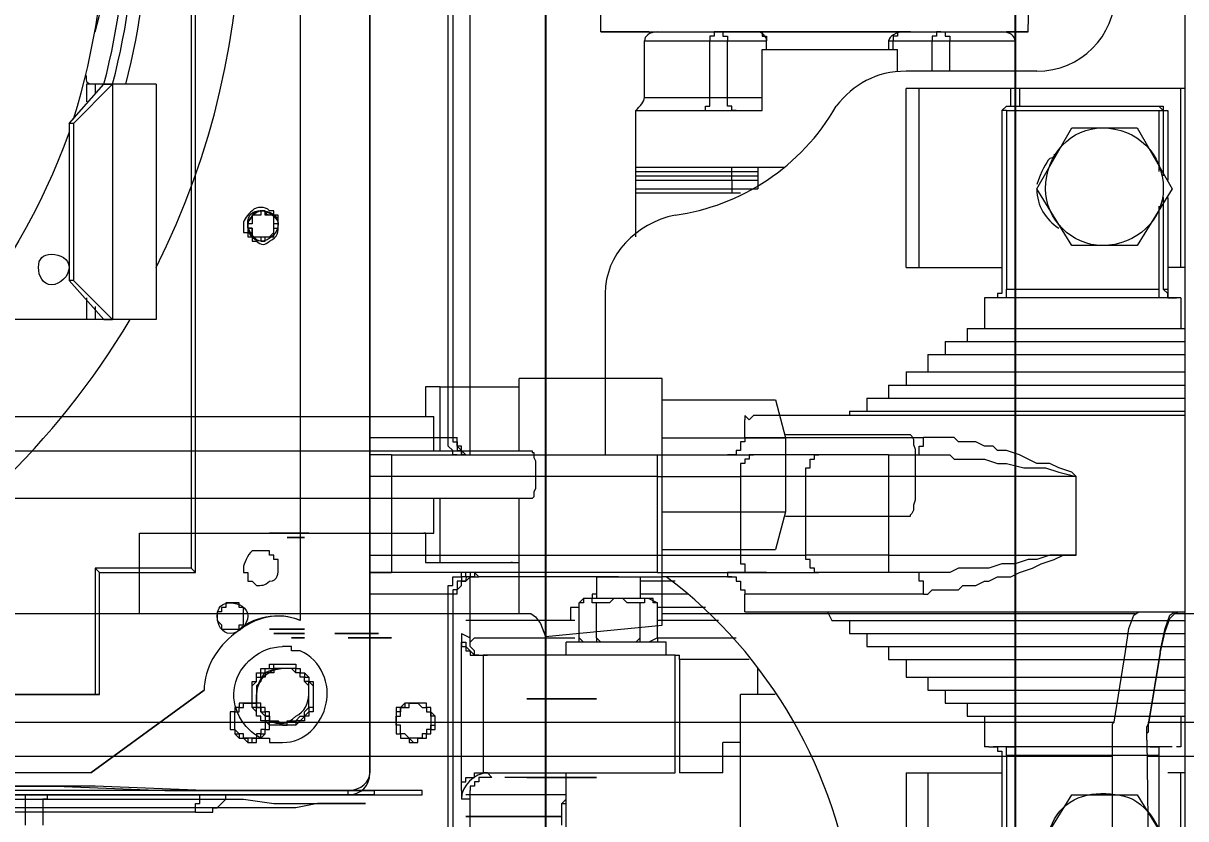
# Model space of a CAD drawing. Header units: millimetres. Extents: x 25083 to 52777, y 24772 to 45779.
# Drawn here: x 38674.1 to 38773.1, y 33710.6 to 33778.3 of the extents above; entities that cross this region are included whole.
import ezdxf

# ---------------------------------------------------------------- set-up
doc = ezdxf.new("R2010")
doc.units = ezdxf.units.MM
doc.layers.add('小车', color=7, linetype='Continuous')
doc.styles.get("Standard").update_dxf_attribs({"font": ''})
doc.styles.get('Standard').set_extended_font_data('SimSun')
doc.dimstyles.new('ISO-25', dxfattribs={"dimtxt": 2.5, "dimasz": 2.5, "dimexe": 1.25, "dimexo": 0.625, "dimtad": 1, "dimtxsty": 'Standard', "dimcen": 2.5, "dimadec": 0, "dimazin": 0, "dimtfac": 1, "dimtmove": 0, "dimatfit": 3, "dimfxl": 1, "dimarcsym": 0})

# ---------------------------------------------------------------- blocks, each defined once
blk = doc.blocks.new('*D925')
at = {"color": 0, "lineweight": -2}
for p, q in [((29677.862, 34881.662), (29677.862, 32448.293)), ((40733.017, 34757.645), (40733.017, 32448.293)), ((29680.362, 32449.543), (40730.517, 32449.543))]:
    blk.add_line(p, q, dxfattribs=at)
at = {"color": 0}
for points in [[(29680.362, 32449.96), (29680.362, 32449.127), (29677.862, 32449.543)], [(40730.517, 32449.127), (40730.517, 32449.96), (40733.017, 32449.543)]]:
    blk.add_solid(points, dxfattribs=at)
at = {"layer": 'DEFPOINTS', "color": 0}
for p in [(29677.862, 34882.287), (40733.017, 34758.27), (40733.017, 32449.543)]:
    blk.add_point(p, dxfattribs=at)
at = {"color": 0, "insert": (35205.439, 32451.628), "char_height": 2.5, "attachment_point": 5}
blk.add_mtext('11055,15', dxfattribs=at)
blk = doc.blocks.new('zw$D2F4')
at = {"color": 7, "lineweight": 5}
for points in [[(533.643, 952.907), (533.272, 952.536), (533.272, 951.422), (533.643, 950.308), (533.272, 948.822), (533.272, 913.543), (532.9, 900.917), (532.9, 832.587), (533.272, 820.332), (533.272, 792.48), (533.272, 792.109), (533.272, 782.825), (533.643, 782.825)], [(533.643, 782.825), (533.643, 801.393), (534.014, 810.677), (534.014, 926.169), (533.643, 935.453), (533.643, 942.88), (533.643, 943.252), (533.643, 952.907)], [(533.643, 789.138), (533.643, 951.793)], [(533.643, 786.91), (533.272, 786.91), (533.272, 834.444), (532.9, 847.07), (532.9, 886.434), (533.272, 899.431), (533.272, 938.424), (533.272, 941.024), (533.272, 948.451), (533.643, 948.822)], [(533.643, 948.822), (533.643, 932.482), (534.014, 923.57), (534.014, 814.019), (533.643, 804.735), (533.643, 797.308), (533.643, 794.708), (533.643, 786.91)], [(532.529, 787.652), (532.529, 791.737), (532.157, 793.594), (532.157, 937.681), (532.157, 940.281), (532.529, 942.88), (532.529, 947.708)], [(532.529, 947.708), (532.529, 942.138), (532.9, 939.167), (532.529, 938.796), (532.9, 933.225), (532.9, 798.05), (532.529, 795.451), (532.529, 787.652)], [(541.813, 810.677), (541.813, 935.825)], [(535.128, 811.048), (535.128, 927.283)], [(541.813, 922.084), (541.813, 810.677)], [(531.786, 816.618), (531.786, 921.342)], [(533.272, 921.342), (533.272, 816.618)], [(530.672, 816.618), (531.786, 816.618)], [(531.786, 816.618), (533.272, 816.618)], [(531.786, 815.133), (530.672, 815.133)], [(531.786, 802.135), (531.786, 815.133)], [(533.272, 814.019), (533.272, 814.762), (532.9, 814.762), (532.9, 815.133), (532.529, 815.133), (531.786, 815.133)], [(541.813, 815.876), (541.813, 810.305)], [(533.272, 801.021), (533.272, 814.019)], [(577.092, 812.533), (573.75, 809.191)], [(577.092, 812.533), (577.092, 812.905)], [(590.461, 812.533), (577.092, 812.533)], [(590.461, 812.533), (590.461, 812.905)], [(593.803, 809.191), (590.461, 812.533)], [(535.128, 811.048), (542.184, 801.393)], [(542.184, 801.393), (535.128, 811.048)], [(573.75, 805.478), (573.75, 811.419)], [(593.803, 805.478), (593.803, 811.419)], [(541.813, 810.305), (541.813, 810.677)], [(552.582, 810.677), (541.813, 810.677)], [(541.813, 810.305), (552.211, 810.305)], [(552.211, 810.305), (552.582, 810.677)], [(552.211, 810.305), (552.211, 802.135)], [(552.582, 802.507), (552.582, 810.677)], [(574.864, 810.677), (573.75, 810.677)], [(593.803, 810.677), (593.06, 810.677)], [(573.75, 809.934), (573.75, 809.191)], [(593.803, 809.191), (573.75, 809.191)], [(593.803, 809.934), (593.803, 809.191)], [(593.803, 805.478), (573.75, 805.478)], [(531.786, 802.135), (531.786, 800.65), (532.157, 800.65), (532.157, 800.279), (532.529, 799.907)], [(531.786, 802.135), (532.529, 802.135), (532.529, 801.764), (532.9, 801.764), (533.272, 801.764), (533.272, 801.021)], [(552.211, 802.135), (552.582, 802.507)], [(552.211, 802.135), (602.716, 802.135)], [(603.087, 802.507), (552.582, 802.507)], [(533.272, 801.021), (533.272, 801.393)], [(533.272, 801.021), (533.272, 801.393)], [(533.272, 800.279), (533.272, 801.021)], [(533.272, 801.021), (533.272, 800.279)], [(548.497, 800.279), (548.126, 800.279), (547.755, 799.907), (547.383, 799.907), (547.383, 799.536), (547.383, 798.422), (547.755, 798.422), (547.755, 798.05), (548.497, 798.05)], [(548.497, 798.05), (549.24, 798.05), (549.24, 798.422), (549.611, 798.422), (549.611, 799.536), (549.24, 799.536), (549.24, 799.907), (548.869, 799.907), (548.869, 800.279), (548.497, 800.279)], [(532.529, 799.907), (532.9, 799.536), (533.272, 799.536), (533.272, 799.165)], [(533.272, 799.165), (533.272, 799.907)], [(533.272, 798.793), (533.272, 799.165)], [(539.585, 799.165), (538.842, 799.165), (538.842, 798.793), (538.471, 798.793), (538.471, 798.422), (538.099, 798.422), (538.099, 798.05), (537.728, 797.679), (537.728, 796.936), (538.099, 796.936), (538.099, 796.565), (538.471, 796.194), (538.842, 796.194), (538.842, 795.822), (539.585, 795.822)], [(539.585, 799.165), (538.842, 799.165), (538.842, 798.793), (538.471, 798.793), (538.099, 798.422), (538.099, 797.679), (537.728, 797.679), (537.728, 797.308), (538.099, 797.308), (538.099, 796.565), (538.471, 796.565), (538.471, 796.194), (538.842, 796.194), (538.842, 795.822), (539.585, 795.822)], [(539.585, 795.822), (540.327, 795.822), (540.327, 796.194), (540.699, 796.194), (540.699, 796.565), (541.07, 796.565), (541.07, 798.422), (540.699, 798.422), (540.699, 798.793), (540.327, 798.793), (540.327, 799.165), (539.585, 799.165)], [(539.585, 795.822), (540.327, 795.822), (540.327, 796.194), (540.699, 796.194), (540.699, 796.565), (541.07, 796.565), (541.07, 798.422), (540.699, 798.422), (540.699, 798.793), (540.327, 798.793), (540.327, 799.165), (539.585, 799.165)], [(533.272, 798.05), (533.272, 798.793)], [(539.585, 796.194), (538.842, 796.194), (538.842, 796.565), (538.471, 796.565), (538.471, 796.936), (538.099, 796.936), (538.099, 798.05), (538.471, 798.05), (538.471, 798.422), (538.842, 798.793), (539.585, 798.793)], [(539.585, 798.793), (540.327, 798.793), (540.327, 798.422), (540.699, 798.422), (540.699, 798.05), (541.07, 798.05), (541.07, 796.936), (540.699, 796.936), (540.699, 796.565), (540.327, 796.565), (540.327, 796.194), (539.585, 796.194)], [(533.272, 798.05), (533.272, 789.138)], [(541.813, 792.109), (540.699, 792.109), (540.699, 792.48), (540.327, 792.48), (539.585, 793.223), (539.585, 793.594), (539.213, 793.594), (539.213, 795.822), (539.585, 795.822), (539.585, 796.565), (539.956, 796.565), (539.956, 796.936), (540.327, 796.936), (540.699, 797.308), (541.813, 797.308)], [(541.813, 792.109), (540.327, 792.109), (540.327, 792.48), (539.956, 792.48), (539.956, 792.851), (539.585, 792.851), (539.585, 793.223), (539.213, 793.594), (539.213, 795.822), (539.585, 796.194), (539.585, 796.565), (539.956, 796.565), (539.956, 796.936), (540.699, 796.936), (540.699, 797.308), (541.813, 797.308)], [(541.813, 797.308), (542.927, 797.308), (542.927, 796.936), (543.67, 796.936), (543.67, 796.565), (544.041, 796.565), (544.041, 796.194), (544.041, 795.822), (544.412, 795.822), (544.412, 793.594), (544.041, 793.594), (544.041, 793.223), (543.67, 793.223), (543.67, 792.851), (543.298, 792.851), (543.298, 792.48), (542.927, 792.48), (542.555, 792.109), (541.813, 792.109)], [(541.813, 797.308), (542.555, 797.308), (542.927, 796.936), (543.298, 796.936), (543.298, 796.565), (543.67, 796.565), (543.67, 796.194), (544.041, 796.194), (544.041, 795.451), (544.412, 795.451), (544.412, 793.594), (544.041, 793.594), (544.041, 793.223), (543.67, 793.223), (543.67, 792.851), (543.298, 792.48), (542.927, 792.48), (542.927, 792.109), (541.813, 792.109)], [(552.582, 798.05), (552.211, 798.05), (552.211, 797.679), (551.468, 797.679), (551.468, 797.308), (551.097, 796.936)], [(581.92, 798.05), (581.177, 798.05), (581.177, 797.679), (580.805, 797.679), (580.805, 797.308), (580.434, 797.308), (580.434, 796.936)], [(581.92, 797.679), (581.548, 797.679), (581.548, 797.308), (580.805, 797.308), (580.805, 796.936), (580.805, 796.565), (580.434, 796.565), (580.434, 796.194), (580.805, 796.194), (580.805, 795.451), (581.548, 795.451), (581.548, 795.08), (581.92, 795.08)], [(581.177, 797.308), (580.805, 797.308), (580.805, 796.936)], [(581.177, 797.308), (581.548, 797.308), (581.548, 797.679)], [(581.92, 797.679), (581.177, 797.679), (581.177, 797.308)], [(581.92, 795.08), (581.92, 795.451), (582.662, 795.451), (582.662, 795.822), (582.662, 796.194), (583.034, 796.194), (583.034, 796.565), (582.662, 796.565), (582.662, 797.308), (581.92, 797.308), (581.92, 797.679)], [(538.099, 796.565), (538.099, 795.822), (537.728, 795.822), (537.728, 794.708)], [(541.813, 796.936), (540.699, 796.936), (540.699, 796.565), (540.327, 796.565), (539.956, 796.194), (539.956, 795.822), (539.585, 795.822), (539.585, 795.08), (539.213, 794.708), (539.213, 794.337), (539.585, 794.337), (539.585, 793.594), (539.956, 793.223), (539.956, 792.851), (540.327, 792.851), (540.699, 792.48), (541.813, 792.48)], [(539.585, 795.822), (539.956, 795.822), (539.956, 796.194), (540.327, 796.565), (540.699, 796.565), (540.699, 796.936), (541.07, 796.936), (541.813, 796.936)], [(541.813, 796.936), (540.699, 796.936), (540.699, 796.565), (540.327, 796.565), (539.956, 796.194), (539.956, 795.822), (539.585, 795.822)], [(541.813, 792.48), (542.927, 792.48), (542.927, 792.851), (543.298, 792.851), (543.298, 793.223), (543.67, 793.223), (543.67, 793.594), (544.041, 793.966), (544.041, 795.451), (543.67, 795.451), (543.67, 796.194), (543.298, 796.194), (543.298, 796.565), (542.927, 796.565), (542.555, 796.936), (541.813, 796.936)], [(580.805, 796.936), (580.805, 796.194)], [(580.805, 796.194), (580.805, 795.822), (581.177, 795.451), (581.548, 795.451), (581.92, 795.451)], [(547.012, 795.451), (547.012, 792.851)], [(547.012, 792.851), (547.012, 795.451)], [(547.383, 795.822), (547.383, 792.851)], [(547.383, 792.851), (547.383, 795.822)], [(552.582, 795.08), (553.325, 795.08), (553.325, 795.451), (553.696, 795.451), (553.696, 795.822), (554.068, 795.822)], [(555.553, 795.822), (555.553, 792.48)], [(555.553, 792.48), (555.553, 795.822)], [(555.553, 795.822), (555.553, 792.851)], [(555.553, 792.851), (555.553, 795.822)], [(581.92, 795.08), (582.662, 795.08), (582.662, 795.451), (583.034, 795.451), (583.034, 795.822)], [(581.92, 795.451), (582.291, 795.451)], [(582.291, 795.451), (582.662, 795.451), (582.662, 795.822)], [(545.526, 793.223), (545.526, 793.966), (545.898, 793.966), (545.898, 794.708)], [(547.012, 794.337), (547.012, 792.851)], [(547.012, 792.851), (547.012, 794.337)], [(555.182, 794.337), (555.182, 792.851)], [(555.182, 792.851), (555.182, 794.337)], [(555.182, 794.337), (555.182, 792.851)], [(555.182, 792.851), (555.182, 794.337)], [(541.813, 792.48), (542.555, 792.48), (542.927, 792.851), (543.298, 792.851), (543.298, 793.223), (543.67, 793.223), (543.67, 793.594), (544.041, 793.594)], [(546.64, 793.966), (546.64, 792.851)], [(546.64, 792.851), (546.64, 793.966)], [(603.087, 793.223), (548.126, 793.223)], [(547.012, 790.252), (547.012, 788.024), (547.012, 787.652), (547.012, 786.538)], [(547.012, 786.538), (547.012, 788.767), (547.012, 789.138), (547.012, 790.252)], [(547.012, 790.252), (547.012, 786.538)], [(547.012, 786.538), (547.012, 790.252)], [(533.272, 789.138), (533.643, 789.138)], [(546.64, 785.424), (546.64, 787.652), (546.64, 788.024), (546.64, 789.138)], [(546.64, 789.138), (546.64, 786.91), (546.64, 786.538), (546.64, 785.424)], [(546.64, 785.424), (546.64, 789.138)], [(546.64, 789.138), (546.64, 785.424)], [(535.128, 787.281), (549.24, 787.281)], [(600.487, 787.281), (535.128, 787.281)], [(549.24, 787.281), (549.611, 787.281)], [(550.354, 787.281), (549.24, 787.281)], [(549.611, 787.281), (549.983, 787.281)], [(549.983, 787.281), (550.354, 787.281)], [(550.354, 780.597), (550.354, 787.281)], [(550.354, 787.281), (552.582, 787.281)], [(552.211, 779.483), (552.211, 787.281)], [(552.211, 787.281), (552.211, 785.424)], [(552.582, 787.281), (600.487, 787.281)], [(553.696, 787.281), (553.696, 785.424)], [(560.381, 785.424), (560.381, 787.281)], [(562.238, 785.424), (562.238, 787.281)], [(563.723, 787.281), (563.723, 780.597)], [(552.211, 762.771), (552.211, 785.424)], [(553.696, 785.424), (552.211, 785.424)], [(553.696, 785.424), (553.696, 762.771)], [(560.381, 785.424), (553.696, 785.424)], [(560.381, 762.771), (560.381, 785.424)], [(562.238, 785.424), (561.123, 785.424), (560.381, 785.424)], [(562.238, 785.424), (562.238, 762.771)], [(539.585, 785.053), (538.471, 785.053), (538.471, 784.682), (538.099, 784.682), (538.099, 784.31), (538.099, 783.939), (537.728, 783.939), (537.728, 783.196), (538.099, 783.196), (538.099, 782.453), (538.471, 782.453), (538.471, 782.082), (538.842, 782.082), (538.842, 781.711), (539.585, 781.711)], [(539.585, 785.053), (538.471, 785.053), (538.471, 784.682), (538.099, 784.682), (538.099, 784.31), (538.099, 783.939), (537.728, 783.567), (537.728, 783.196), (538.099, 783.196), (538.099, 782.453), (538.471, 782.453), (538.471, 782.082), (539.213, 782.082), (539.213, 781.711), (539.585, 781.711)], [(539.585, 782.082), (538.842, 782.082), (538.842, 782.453), (538.471, 782.453), (538.471, 782.825), (538.099, 782.825), (538.099, 783.939), (538.471, 784.31), (538.471, 784.682), (539.213, 784.682), (539.213, 785.053), (539.585, 785.053)], [(539.585, 781.711), (539.956, 781.711), (540.327, 782.082), (540.699, 782.082), (540.699, 782.453), (541.07, 782.453), (541.07, 784.31), (540.699, 784.31), (540.699, 784.682), (540.327, 784.682), (540.327, 785.053), (539.585, 785.053)], [(539.585, 781.711), (539.956, 781.711), (539.956, 782.082), (540.699, 782.082), (540.699, 782.453), (541.07, 782.453), (541.07, 784.31), (540.699, 784.682), (540.699, 785.053), (539.585, 785.053)], [(539.585, 785.053), (539.956, 785.053), (539.956, 784.682), (540.699, 784.682), (540.699, 784.31), (540.699, 783.939), (541.07, 783.939), (541.07, 783.196), (540.699, 782.825), (540.699, 782.453), (540.327, 782.453), (540.327, 782.082), (539.585, 782.082)], [(530.301, 780.597), (550.354, 780.597)], [(550.354, 780.225), (550.354, 780.597)], [(550.354, 780.597), (551.097, 780.597), (551.097, 780.225), (551.839, 780.225), (551.839, 779.854), (551.839, 779.483), (552.211, 779.483)], [(562.238, 779.854), (562.238, 780.225), (562.609, 780.225), (562.98, 780.597), (563.352, 780.597), (563.723, 780.597)], [(563.723, 780.597), (635.767, 780.597)], [(563.723, 780.597), (563.723, 780.225)], [(550.354, 780.225), (530.301, 780.225)], [(532.9, 778.74), (532.9, 779.483)], [(533.643, 779.483), (532.9, 779.483)], [(533.643, 779.483), (546.269, 779.483)], [(533.643, 779.483), (534.386, 779.483), (534.386, 779.111), (534.757, 779.111), (534.757, 778.74), (534.757, 778.368), (535.128, 778.368), (535.128, 777.626)], [(546.269, 779.483), (545.898, 779.483), (545.898, 779.111), (545.526, 779.111), (545.526, 778.74), (545.155, 778.74), (545.155, 778.368)], [(547.012, 779.483), (546.269, 779.483), (546.269, 779.111), (545.898, 779.111), (545.526, 778.74)], [(547.012, 779.483), (546.269, 779.483)], [(547.012, 779.483), (546.64, 778.74)], [(550.354, 779.854), (550.354, 780.225)], [(551.468, 779.483), (551.468, 779.854), (550.725, 779.854), (550.725, 780.225), (550.354, 780.225)], [(550.354, 779.854), (550.725, 779.854)], [(550.354, 779.854), (550.725, 779.854)], [(550.725, 779.854), (551.097, 779.483), (551.468, 779.483)], [(550.725, 779.854), (551.097, 779.483), (551.468, 779.483)], [(551.468, 779.483), (551.468, 779.111)], [(552.211, 778.368), (551.839, 778.368), (551.839, 779.483), (551.468, 779.483)], [(552.211, 778.368), (552.211, 778.74), (551.839, 778.74), (551.839, 779.111), (552.211, 779.111), (552.211, 779.483)], [(563.723, 780.225), (563.352, 780.225), (563.352, 779.854), (562.609, 779.854), (562.609, 779.483), (562.238, 779.483), (562.238, 779.111)], [(562.238, 779.483), (562.98, 779.483), (562.98, 779.854)], [(562.238, 779.111), (562.609, 779.483)], [(562.238, 779.111), (562.238, 779.483)], [(562.609, 779.483), (562.98, 779.854), (563.352, 779.854)], [(562.98, 779.854), (563.723, 779.854)], [(563.352, 779.854), (563.723, 779.854)], [(563.723, 780.225), (563.723, 779.854)], [(635.767, 780.225), (563.723, 780.225)], [(529.929, 778.74), (532.9, 778.74)], [(531.415, 770.941), (531.415, 779.111)], [(531.415, 779.111), (531.415, 770.941)], [(532.9, 778.74), (533.643, 778.74)], [(533.272, 770.57), (533.272, 778.368)], [(534.757, 777.626), (534.757, 777.997), (534.386, 777.997), (534.386, 778.368), (534.014, 778.368), (534.014, 778.74), (533.643, 778.74)], [(545.526, 778.74), (545.155, 778.368)], [(545.155, 777.997), (545.155, 778.368), (545.526, 778.368)], [(545.155, 778.368), (545.155, 777.626)], [(545.526, 778.368), (545.898, 778.74)], [(545.898, 778.74), (546.64, 778.74)], [(546.269, 778.74), (546.64, 778.368), (546.64, 769.827)], [(546.64, 778.74), (551.839, 778.74)], [(548.126, 769.827), (548.126, 779.111)], [(551.468, 779.111), (551.839, 778.74), (551.839, 778.368)], [(551.839, 778.74), (551.839, 777.997)], [(551.839, 778.368), (551.839, 777.997)], [(552.211, 778.368), (551.839, 777.997)], [(562.238, 778.74), (600.859, 778.74)], [(534.757, 776.883), (534.757, 777.626)], [(535.128, 777.626), (535.128, 761.286)], [(545.155, 777.626), (535.128, 777.626)], [(535.128, 777.254), (535.128, 777.626)], [(545.155, 761.286), (545.155, 777.626)], [(545.155, 777.626), (545.155, 777.254)], [(535.128, 777.254), (534.757, 776.883)], [(551.839, 774.655), (551.839, 777.254)], [(534.757, 775.026), (534.757, 775.769)], [(551.839, 773.912), (551.839, 774.655)], [(534.757, 773.912), (534.757, 767.97)], [(534.757, 767.97), (534.757, 773.912)], [(541.441, 773.912), (541.441, 769.084), (541.441, 768.713), (541.441, 767.97)], [(541.441, 767.97), (541.441, 772.427), (541.441, 772.798), (541.441, 773.912)], [(541.441, 773.541), (541.441, 767.97)], [(541.441, 767.97), (541.441, 773.541)], [(551.839, 766.114), (551.839, 773.912)], [(534.757, 770.57), (534.757, 772.427)], [(531.415, 772.055), (531.415, 770.941)], [(529.558, 770.57), (535.128, 770.57)], [(530.672, 770.941), (532.529, 770.941)], [(532.529, 770.941), (532.529, 770.57)], [(532.9, 770.57), (532.529, 770.941)], [(545.155, 770.57), (546.269, 770.57)], [(546.269, 762.029), (546.269, 770.57)], [(546.64, 767.97), (546.269, 767.97), (546.269, 769.456), (546.64, 769.456)], [(546.64, 769.456), (546.269, 769.084)], [(546.64, 769.456), (549.611, 769.456)], [(549.24, 770.199), (548.126, 770.199)], [(549.24, 769.456), (549.24, 770.199)], [(549.611, 767.97), (549.611, 768.342), (549.983, 768.342), (549.983, 769.084), (549.611, 769.084), (549.611, 769.456)], [(549.983, 769.084), (549.611, 769.456)], [(546.269, 763.514), (546.269, 769.084)], [(549.983, 763.514), (549.983, 769.084)], [(546.269, 766.114), (546.269, 767.599), (546.64, 767.97)], [(546.64, 767.97), (549.611, 767.97)], [(549.983, 766.114), (549.983, 766.485), (549.611, 766.856), (549.611, 767.97)], [(550.354, 768.342), (549.983, 768.342)], [(551.839, 767.97), (549.983, 767.97)], [(550.354, 767.97), (550.354, 768.342)], [(551.839, 767.97), (551.839, 764.257)], [(598.259, 767.599), (600.116, 767.599)], [(598.259, 763.514), (598.259, 767.599)], [(598.259, 767.599), (598.259, 733.805), (598.259, 733.063), (598.259, 731.206)], [(575.978, 767.228), (562.238, 767.228)], [(571.15, 767.228), (565.58, 767.228)], [(546.64, 764.257), (546.269, 764.628), (546.269, 766.114)], [(549.611, 764.257), (549.611, 765.371), (549.983, 765.742), (549.983, 766.114)], [(551.839, 766.114), (551.839, 762.4)], [(580.805, 764.628), (591.575, 764.628)], [(584.519, 755.716), (584.519, 764.628)], [(584.89, 764.628), (584.89, 754.23)], [(585.633, 764.628), (585.633, 756.458)], [(586.004, 764.628), (586.004, 754.23)], [(586.376, 764.628), (586.376, 754.23)], [(586.747, 764.628), (586.747, 752.002)], [(591.575, 764.628), (591.575, 758.686)], [(546.64, 762.771), (546.269, 762.771), (546.269, 764.257), (546.64, 764.257)], [(546.64, 762.771), (546.269, 763.514)], [(546.64, 764.257), (549.611, 764.257)], [(549.611, 762.771), (549.611, 763.143), (549.983, 763.143), (549.983, 763.885), (549.611, 763.885), (549.611, 764.257)], [(549.983, 763.514), (549.611, 762.771)], [(551.839, 764.257), (549.983, 764.257)], [(550.354, 760.172), (550.354, 764.257)], [(551.468, 761.286), (551.468, 764.257)], [(592.689, 763.885), (592.689, 753.859)], [(592.689, 763.885), (597.517, 763.885)], [(597.517, 763.885), (597.517, 753.487)], [(546.64, 762.771), (549.611, 762.771)], [(546.64, 762.771), (546.64, 756.087)], [(548.126, 757.572), (548.126, 762.771)], [(549.24, 758.686), (549.24, 762.771)], [(552.211, 762.771), (552.954, 762.771), (553.325, 762.771), (553.696, 762.771)], [(553.696, 762.771), (560.381, 762.771)], [(560.381, 762.771), (562.238, 762.771)], [(598.259, 762.771), (598.259, 754.23)], [(545.155, 762.029), (546.269, 762.029)], [(535.128, 761.286), (545.155, 761.286)], [(535.128, 757.201), (535.128, 760.915)], [(544.784, 760.915), (535.128, 760.915)], [(544.784, 754.973), (544.784, 760.915)], [(544.784, 760.915), (545.155, 760.915)], [(545.155, 761.286), (545.155, 760.915)], [(591.575, 758.686), (591.575, 758.315)], [(591.575, 758.686), (591.946, 758.686), (591.946, 758.315), (592.689, 758.315)], [(591.575, 758.315), (591.575, 753.859)], [(592.689, 758.315), (597.517, 758.315)], [(598.259, 757.572), (598.259, 757.944), (597.888, 757.944), (597.888, 758.315), (597.517, 758.315)], [(598.259, 757.572), (598.259, 757.201), (597.888, 757.201), (597.888, 756.83), (597.517, 756.83)], [(598.259, 757.201), (598.259, 757.572)], [(535.128, 757.201), (537.728, 757.201)], [(537.728, 755.716), (537.728, 757.201)], [(552.211, 756.83), (551.839, 756.83), (551.839, 756.087), (551.468, 756.087), (551.468, 755.716), (550.725, 755.716), (550.725, 755.344), (550.354, 755.344)], [(551.839, 756.458), (551.839, 756.83)], [(552.211, 756.087), (552.211, 756.83)], [(563.723, 755.344), (563.352, 755.344), (563.352, 755.716), (562.609, 755.716), (562.609, 756.087), (562.238, 756.087), (562.238, 756.83)], [(591.575, 756.087), (591.575, 756.458), (591.946, 756.458), (591.946, 756.83), (592.318, 756.83), (592.689, 756.83)], [(592.689, 756.83), (597.517, 756.83)], [(598.259, 754.973), (598.259, 757.201)], [(523.245, 755.716), (541.813, 755.716)], [(541.813, 752.745), (541.813, 755.716)], [(553.696, 755.716), (552.954, 755.716), (552.954, 755.344), (552.582, 755.344), (552.211, 755.344), (552.211, 754.601)], [(553.696, 755.716), (553.696, 750.145)], [(560.381, 755.716), (553.696, 755.716)], [(560.381, 750.145), (560.381, 755.716)], [(562.238, 754.601), (562.238, 754.973), (561.866, 754.973), (561.866, 755.344), (561.495, 755.344), (561.495, 755.716), (560.381, 755.716)], [(585.633, 756.458), (584.519, 756.458)], [(585.633, 756.458), (585.633, 754.23)], [(585.633, 756.458), (586.004, 756.458)], [(586.004, 756.458), (586.747, 756.458)], [(548.869, 755.344), (550.354, 755.344)], [(548.869, 755.344), (548.869, 724.521), (548.869, 721.551), (548.869, 717.837)], [(550.354, 740.118), (550.354, 755.344)], [(552.211, 754.601), (552.211, 749.031)], [(552.211, 754.23), (552.211, 754.601)], [(562.238, 749.031), (562.238, 754.601)], [(563.723, 755.344), (565.208, 755.344)], [(563.723, 755.344), (563.723, 744.946), (563.723, 743.089), (563.723, 740.118)], [(565.58, 717.837), (565.58, 754.601), (565.208, 754.973), (565.58, 755.344), (565.208, 755.344)], [(598.259, 754.23), (598.259, 754.973)], [(541.813, 754.23), (544.041, 754.23)], [(552.211, 753.487), (552.211, 754.23)], [(586.747, 754.23), (584.89, 754.23)], [(591.575, 753.859), (596.774, 753.859)], [(596.774, 753.859), (596.774, 742.347)], [(598.259, 754.23), (598.259, 753.859), (597.888, 753.859), (597.888, 753.487), (597.517, 753.487)], [(598.259, 742.347), (598.259, 754.23)], [(596.774, 753.487), (597.517, 753.487)], [(596.774, 753.487), (597.517, 753.487)], [(552.211, 749.031), (552.211, 749.402), (552.582, 749.402), (552.582, 749.774), (552.954, 749.774), (553.325, 749.774), (553.325, 750.145), (553.696, 750.145)], [(553.696, 750.145), (560.381, 750.145)], [(560.381, 750.145), (561.123, 750.145), (561.123, 749.774), (561.866, 749.774), (561.866, 749.402), (562.238, 749.402), (562.238, 749.031)], [(548.869, 748.66), (548.869, 748.288)], [(552.211, 748.288), (552.211, 749.031)], [(548.869, 748.288), (548.126, 747.917)], [(548.126, 747.917), (548.126, 717.837)], [(547.012, 746.432), (547.012, 717.837)], [(548.126, 746.432), (547.012, 746.432)], [(565.951, 746.432), (565.58, 746.432)], [(565.951, 746.432), (565.951, 717.837)], [(545.898, 744.946), (545.898, 717.837)], [(547.012, 744.946), (545.898, 744.946)], [(567.065, 744.946), (565.951, 744.946)], [(567.065, 744.946), (567.065, 717.837)], [(544.784, 743.089), (544.784, 717.837)], [(545.898, 743.089), (544.784, 743.089)], [(552.211, 740.861), (552.211, 743.089)], [(553.696, 743.089), (552.211, 743.089)], [(553.696, 743.089), (553.696, 727.121)], [(560.381, 743.089), (553.696, 743.089)], [(560.381, 727.121), (560.381, 743.089)], [(562.238, 743.089), (561.123, 743.089), (560.381, 743.089)], [(562.238, 743.089), (562.238, 740.861)], [(568.179, 743.089), (567.065, 743.089)], [(568.179, 743.089), (568.179, 717.837)], [(597.517, 743.089), (596.774, 743.089)], [(596.774, 742.718), (597.517, 742.718)], [(597.517, 743.089), (597.517, 732.32)], [(598.259, 741.975), (598.259, 742.347), (597.888, 742.347), (597.888, 742.718), (597.517, 742.718)], [(594.917, 742.347), (596.774, 742.347)], [(598.259, 741.233), (598.259, 742.347)], [(598.259, 741.975), (598.259, 733.434)], [(535.128, 741.604), (524.73, 741.604)], [(535.128, 741.604), (535.128, 733.434)], [(543.298, 741.604), (543.298, 717.837)], [(544.784, 741.604), (543.298, 741.604)], [(550.354, 740.118), (551.468, 740.118), (551.468, 740.49), (552.211, 740.49), (552.211, 740.861)], [(553.696, 727.121), (553.696, 729.349), (553.325, 730.463), (553.325, 731.206), (552.954, 732.32), (552.954, 733.434), (552.582, 734.548), (552.582, 737.148), (552.211, 737.89), (552.211, 740.861)], [(562.238, 740.861), (562.238, 737.89), (561.866, 737.519), (561.866, 734.919), (561.495, 733.805), (561.495, 733.063), (561.123, 731.577), (561.123, 729.72), (560.752, 728.606), (560.381, 727.121)], [(562.238, 740.861), (562.238, 740.49), (562.98, 740.49), (562.98, 740.118), (563.723, 740.118)], [(569.293, 741.604), (568.179, 741.604)], [(569.293, 741.604), (569.293, 717.837)], [(578.206, 741.604), (578.206, 733.434)], [(578.206, 741.604), (593.432, 741.604)], [(593.432, 717.837), (593.432, 741.604)], [(594.917, 730.463), (594.917, 741.604)], [(535.128, 739.747), (525.102, 739.747)], [(542.184, 739.747), (542.184, 717.837)], [(543.298, 739.747), (542.184, 739.747)], [(550.354, 740.118), (550.354, 739.747), (550.725, 739.376), (550.725, 737.148), (551.097, 736.776), (551.097, 735.662), (551.468, 734.919), (551.468, 734.548), (551.839, 733.805), (551.839, 732.691), (552.211, 731.949), (552.582, 730.835), (552.954, 730.092), (553.325, 728.978), (553.696, 728.235), (553.696, 727.121)], [(560.381, 727.121), (560.752, 727.492), (561.123, 728.606), (561.495, 729.349), (561.495, 730.463), (562.238, 731.949), (562.609, 733.063), (562.609, 733.805), (562.98, 734.177), (562.98, 734.919), (563.352, 735.662), (563.352, 737.148), (563.723, 737.519), (563.723, 740.118)], [(570.779, 739.747), (569.293, 739.747)], [(570.779, 739.747), (570.779, 717.837)], [(578.206, 740.49), (593.432, 740.49)], [(594.917, 739.376), (597.517, 739.376)], [(598.259, 738.633), (598.259, 739.004), (597.888, 739.004), (597.888, 739.376), (597.517, 739.376)], [(541.07, 738.262), (541.07, 717.837)], [(542.184, 738.262), (541.07, 738.262)], [(571.893, 738.262), (570.779, 738.262)], [(571.893, 738.262), (571.893, 717.837)], [(594.917, 737.89), (597.517, 737.89)], [(598.259, 738.633), (598.259, 738.262), (597.888, 738.262), (597.888, 737.89), (597.517, 737.89)], [(539.956, 736.405), (539.956, 717.837)], [(541.07, 736.405), (539.956, 736.405)], [(573.007, 736.405), (571.893, 736.405)], [(573.007, 736.405), (573.007, 717.837)], [(537.356, 734.548), (537.356, 734.919)], [(539.956, 734.919), (537.356, 734.919)], [(575.606, 734.919), (573.007, 734.919)], [(575.606, 734.548), (575.606, 734.919)], [(537.356, 734.177), (537.356, 733.805), (536.985, 733.805), (536.985, 733.434), (536.614, 733.434)], [(537.356, 734.548), (537.356, 734.177)], [(537.356, 718.951), (537.356, 734.177)], [(575.606, 734.177), (575.606, 734.548)], [(575.606, 718.951), (575.606, 734.177)], [(576.349, 733.434), (575.978, 733.434), (575.978, 733.805), (575.606, 733.805), (575.606, 734.177)], [(536.614, 733.434), (525.844, 733.434)], [(536.614, 733.063), (525.844, 733.063)], [(536.614, 720.065), (536.614, 733.063)], [(536.614, 733.063), (537.356, 733.063), (537.356, 732.691), (537.356, 732.32)], [(575.606, 732.32), (575.606, 733.063), (575.978, 733.063), (576.349, 733.063)], [(591.575, 733.434), (576.349, 733.434)], [(576.349, 733.063), (576.349, 720.065)], [(591.575, 733.063), (576.349, 733.063)], [(591.575, 733.063), (591.575, 733.434)], [(591.575, 733.434), (591.946, 733.063)], [(591.575, 733.063), (591.575, 720.065)], [(591.946, 733.063), (591.946, 719.694)], [(598.259, 731.206), (598.259, 731.949), (598.259, 733.063)], [(591.946, 732.691), (593.432, 732.691)], [(593.432, 731.949), (591.946, 731.949)], [(597.517, 732.32), (594.917, 732.32)], [(598.259, 731.206), (614.97, 730.835)], [(528.444, 730.463), (533.272, 727.492)], [(580.063, 727.492), (584.89, 730.463)], [(584.89, 730.463), (590.089, 727.492)], [(533.272, 727.492), (533.272, 721.922)], [(553.696, 727.121), (560.381, 727.121)], [(580.063, 721.922), (580.063, 727.492)], [(590.089, 727.492), (590.089, 721.922)], [(533.272, 721.922), (528.444, 718.951)], [(584.89, 718.951), (580.063, 721.922)], [(590.089, 721.922), (584.89, 718.951)], [(536.614, 720.065), (529.929, 720.065)], [(537.356, 720.808), (537.356, 720.065), (536.985, 720.065), (536.614, 720.065)], [(576.349, 720.065), (575.606, 720.065), (575.606, 720.436), (575.606, 720.808)], [(583.405, 720.065), (576.349, 720.065)], [(591.575, 720.065), (586.376, 720.065)], [(591.575, 719.694), (591.946, 720.065)], [(591.575, 720.065), (591.575, 719.694)], [(535.128, 717.837), (535.128, 719.322)], [(575.606, 718.951), (575.606, 719.322), (575.978, 719.322), (576.349, 719.694)], [(576.349, 719.322), (575.606, 719.322), (575.606, 718.951)], [(575.606, 718.951), (575.606, 718.58)], [(575.606, 718.58), (575.606, 718.951)], [(576.349, 719.694), (576.349, 719.322)], [(584.148, 719.694), (576.349, 719.694)], [(584.148, 719.322), (576.349, 719.322)], [(578.206, 717.837), (578.206, 719.322)], [(591.575, 719.322), (585.633, 719.322)], [(591.575, 719.694), (586.004, 719.694)], [(591.575, 719.694), (591.575, 719.322)], [(591.946, 719.694), (591.575, 719.694)], [(591.575, 719.694), (591.575, 719.322)], [(527.701, 718.208), (535.128, 718.208)], [(537.356, 718.208), (537.356, 718.58)], [(539.956, 718.208), (537.356, 718.208)], [(575.606, 718.208), (573.007, 718.208)], [(575.606, 718.208), (575.606, 718.58)], [(578.206, 718.208), (593.432, 718.208)], [(527.701, 717.837), (948.822, 717.837)]]:
    blk.add_lwpolyline(points, dxfattribs=at)
at = {"color": 7, "lineweight": 0}
for points in [[(573.75, 811.419), (573.75, 820.332)], [(573.75, 809.934), (577.092, 812.905)], [(590.461, 812.905), (577.092, 812.905)], [(590.461, 812.905), (593.803, 809.934)], [(575.606, 811.419), (573.75, 811.419)], [(593.803, 811.419), (592.318, 811.419)]]:
    blk.add_lwpolyline(points, dxfattribs=at)
at = {"color": 7, "lineweight": 5}
for points in [[(589.718, 812.905), (563.723, 822.189), (548.497, 848.927), (552.954, 876.036)], [(540.699, 868.237), (539.956, 843.356), (552.582, 820.332), (573.75, 807.706)], [(531.786, 815.133), (531.786, 815.504), (531.786, 815.876), (531.786, 816.618)], [(533.272, 814.019), (533.272, 814.762), (533.272, 815.504), (533.272, 816.618)], [(590.832, 812.533), (602.716, 808.82), (615.342, 808.82), (626.854, 812.533)], [(598.259, 810.677), (605.315, 808.82), (612.371, 808.82), (619.427, 810.677)], [(593.803, 809.934), (603.83, 807.334), (613.856, 807.334), (623.883, 809.934)], [(593.803, 809.191), (603.83, 806.592), (613.856, 806.592), (623.883, 809.191)], [(593.803, 809.191), (603.83, 806.592), (613.856, 806.592), (623.883, 809.191)], [(593.803, 809.191), (603.83, 806.592), (613.856, 806.592), (623.883, 809.191)], [(593.803, 808.077), (603.83, 805.478), (613.856, 805.478), (623.883, 808.077)], [(578.206, 805.478), (597.517, 795.822), (620.17, 795.822), (639.48, 805.478)], [(547.012, 798.793), (545.898, 800.279), (544.041, 801.393), (542.184, 801.393)], [(547.012, 798.793), (545.898, 800.279), (544.041, 801.393), (542.184, 801.393)], [(533.272, 801.021), (533.272, 801.021), (533.272, 801.021), (533.272, 801.021)], [(533.272, 800.65), (533.272, 800.65), (533.272, 801.021), (533.272, 801.021)], [(533.272, 801.021), (533.272, 801.021), (533.272, 801.021), (533.272, 801.021)], [(533.272, 799.907), (533.272, 800.279), (533.272, 800.279), (533.272, 800.65)], [(533.272, 798.05), (533.272, 798.793), (533.272, 799.536), (533.272, 800.279)], [(538.099, 796.565), (538.842, 798.05), (540.699, 799.165), (542.555, 798.793)], [(542.555, 798.793), (544.412, 798.422), (545.898, 796.565), (545.898, 794.708)], [(548.126, 793.223), (548.869, 795.08), (548.497, 797.308), (547.012, 798.793)], [(548.126, 793.223), (548.869, 795.08), (548.497, 796.936), (547.012, 798.793)], [(554.068, 797.308), (553.696, 797.679), (552.954, 798.05), (552.582, 798.05)], [(554.068, 795.822), (554.068, 796.194), (554.068, 796.936), (554.068, 797.308)], [(583.034, 797.308), (582.662, 797.679), (582.291, 798.05), (581.92, 798.05)], [(582.662, 797.308), (582.291, 797.308), (582.291, 797.679), (581.92, 797.679)], [(583.034, 796.194), (583.034, 796.565), (583.034, 796.936), (582.662, 797.308)], [(583.034, 795.822), (583.405, 796.194), (583.405, 796.936), (583.034, 797.308)], [(543.67, 795.822), (543.298, 796.565), (542.555, 796.936), (541.813, 796.936)], [(543.67, 796.194), (543.298, 796.565), (542.555, 796.936), (541.813, 796.936)], [(544.041, 793.594), (544.041, 794.337), (544.041, 795.451), (543.67, 796.194)], [(551.097, 796.936), (551.097, 796.565), (551.097, 796.194), (551.468, 795.822)], [(580.434, 796.936), (580.063, 796.565), (580.063, 796.194), (580.434, 795.822)], [(582.662, 795.822), (582.662, 796.194), (583.034, 796.194), (583.034, 796.194)], [(539.585, 795.822), (539.213, 795.08), (539.213, 794.337), (539.956, 793.594)], [(544.041, 793.594), (544.041, 794.337), (544.041, 795.451), (543.67, 795.822)], [(551.468, 795.822), (551.468, 795.08), (552.211, 795.08), (552.582, 795.08)], [(580.434, 795.822), (580.805, 795.08), (581.177, 795.08), (581.92, 795.08)], [(582.662, 795.822), (582.662, 795.822), (582.662, 795.822), (582.662, 795.822)], [(537.728, 794.708), (537.728, 792.851), (539.213, 791.366), (541.07, 790.995)], [(539.956, 793.594), (540.327, 792.851), (541.07, 792.48), (541.813, 792.48)], [(541.07, 790.995), (542.555, 790.623), (544.784, 791.366), (545.526, 793.223)], [(533.272, 789.138), (533.272, 788.024), (534.014, 787.281), (535.128, 787.281)], [(533.643, 789.138), (533.643, 788.024), (534.386, 787.281), (535.128, 787.281)], [(549.24, 787.281), (549.24, 787.281), (549.24, 787.281), (549.24, 787.281)], [(550.354, 787.281), (551.097, 787.281), (551.839, 787.281), (552.582, 787.281)], [(535.128, 777.254), (535.128, 778.368), (534.014, 779.483), (532.9, 779.483)], [(551.468, 779.111), (551.468, 779.111), (551.468, 779.111), (551.468, 779.483)], [(562.98, 779.854), (562.98, 779.854), (562.98, 779.854), (562.98, 779.854)], [(533.272, 778.368), (533.272, 778.74), (533.272, 778.74), (533.272, 779.111)], [(545.155, 778.368), (545.155, 778.368), (545.155, 778.368), (545.155, 778.368)], [(551.839, 778.74), (551.839, 779.111), (551.839, 779.111), (551.468, 779.111)], [(562.238, 779.111), (562.238, 779.111), (562.238, 779.111), (562.238, 779.111)], [(551.839, 777.254), (551.839, 777.626), (551.839, 777.626), (551.839, 777.997)], [(534.757, 773.912), (534.757, 774.284), (534.757, 774.655), (534.757, 775.026)], [(534.757, 772.427), (534.757, 772.798), (534.757, 773.169), (534.757, 773.912)], [(534.757, 772.427), (534.757, 771.684), (534.757, 771.313), (534.757, 770.57)], [(582.662, 761.286), (581.92, 764.628), (579.32, 767.228), (575.978, 767.228)], [(591.575, 764.628), (591.946, 764.257), (592.318, 763.885), (592.689, 763.885)], [(598.259, 762.771), (598.259, 763.514), (597.888, 763.885), (597.517, 763.885)], [(552.211, 762.771), (552.211, 760.172), (552.211, 757.201), (552.211, 754.601)], [(553.696, 762.771), (553.696, 760.543), (553.696, 758.315), (553.696, 755.716)], [(560.381, 762.771), (560.381, 760.543), (560.381, 758.315), (560.381, 755.716)], [(562.238, 762.771), (562.238, 760.172), (562.238, 757.201), (562.238, 754.601)], [(524.359, 746.06), (535.128, 747.546), (545.155, 753.116), (551.839, 762.029)], [(551.839, 756.83), (551.839, 758.686), (551.839, 760.543), (551.839, 762.4)], [(582.662, 761.286), (583.405, 755.716), (586.747, 750.517), (591.946, 747.546)], [(552.211, 754.601), (552.211, 754.973), (552.211, 755.344), (552.211, 756.087)], [(597.517, 753.487), (597.888, 753.487), (598.259, 753.859), (598.259, 754.23)], [(553.696, 743.089), (553.696, 745.318), (553.696, 747.546), (553.696, 750.145)], [(560.381, 743.089), (560.381, 745.318), (560.381, 747.546), (560.381, 750.145)], [(552.211, 743.089), (552.211, 744.946), (552.211, 746.803), (552.211, 749.031)], [(562.238, 743.089), (562.238, 744.946), (562.238, 746.803), (562.238, 749.031)], [(548.869, 748.288), (548.869, 748.288), (548.869, 747.917), (548.869, 747.917)], [(548.869, 748.288), (548.869, 748.288), (548.869, 748.288), (548.869, 748.288)], [(552.211, 742.347), (552.211, 744.575), (552.211, 746.432), (552.211, 748.288)], [(594.917, 741.604), (594.917, 744.203), (593.803, 746.06), (591.946, 747.546)], [(598.259, 741.975), (598.259, 742.347), (597.888, 743.089), (597.517, 743.089)], [(598.259, 741.233), (598.259, 741.233), (598.259, 741.233), (598.259, 741.233)], [(597.517, 732.32), (597.888, 732.32), (598.259, 732.691), (598.259, 733.434)], [(526.216, 729.349), (528.072, 730.092), (530.672, 729.72), (532.157, 728.235)], [(584.89, 730.463), (583.405, 730.463), (582.291, 729.72), (581.548, 728.606)], [(587.49, 729.349), (587.119, 729.72), (586.376, 730.092), (585.262, 730.463)], [(594.917, 730.463), (594.917, 726.75), (597.888, 723.779), (601.602, 723.779)], [(587.861, 728.978), (587.861, 728.978), (587.49, 728.978), (587.49, 729.349)], [(587.49, 729.349), (587.49, 729.349), (587.49, 729.349), (587.49, 729.349)], [(532.157, 728.235), (533.643, 726.75), (533.643, 724.15), (532.9, 722.293)], [(532.9, 722.293), (531.786, 720.436), (529.558, 719.322), (527.33, 719.694)]]:
    blk.add_open_spline(points, degree=3, dxfattribs=at)
for points in [[(578.206, 815.504), (577.463, 815.504), (576.721, 815.133), (576.721, 814.39), (576.721, 813.648), (577.463, 812.905), (578.206, 812.905), (578.949, 812.905), (579.32, 813.648), (579.32, 814.39), (579.32, 815.133), (578.949, 815.504), (578.206, 815.504)], [(578.206, 815.504), (577.463, 815.504), (576.721, 815.133), (576.721, 814.39), (576.721, 813.648), (577.463, 812.905), (578.206, 812.905), (578.949, 812.905), (579.32, 813.648), (579.32, 814.39), (579.32, 815.133), (578.949, 815.504), (578.206, 815.504)], [(548.497, 800.279), (547.755, 800.279), (547.012, 799.907), (547.012, 799.165), (547.012, 798.422), (547.755, 797.679), (548.497, 797.679), (549.24, 797.679), (549.611, 798.422), (549.611, 799.165), (549.611, 799.907), (549.24, 800.279), (548.497, 800.279)], [(548.497, 800.279), (547.755, 800.279), (547.012, 799.907), (547.012, 799.165), (547.012, 798.422), (547.755, 797.679), (548.497, 797.679), (549.24, 797.679), (549.611, 798.422), (549.611, 799.165), (549.611, 799.907), (549.24, 800.279), (548.497, 800.279)], [(581.92, 797.679), (581.177, 797.679), (580.434, 796.936), (580.434, 796.565), (580.434, 795.822), (581.177, 795.08), (581.92, 795.08), (582.291, 795.08), (583.034, 795.822), (583.034, 796.565), (583.034, 796.936), (582.291, 797.679), (581.92, 797.679)], [(581.92, 797.679), (581.177, 797.679), (580.434, 797.308), (580.434, 796.565), (580.434, 795.822), (581.177, 795.08), (581.92, 795.08), (582.662, 795.08), (583.034, 795.822), (583.034, 796.565), (583.034, 797.308), (582.662, 797.679), (581.92, 797.679)], [(584.89, 729.72), (582.291, 729.72), (580.063, 727.492), (580.063, 724.893), (580.063, 721.922), (582.291, 719.694), (584.89, 719.694), (587.861, 719.694), (590.089, 721.922), (590.089, 724.893), (590.089, 727.492), (587.861, 729.72), (584.89, 729.72)]]:
    blk.add_open_spline(points, degree=3, knots=[0, 0, 0, 0, 1, 1, 1, 2, 2, 2, 3, 3, 3, 4, 4, 4, 4], dxfattribs=at)
at = {"color": 7, "lineweight": 0}
for points in [[(593.803, 810.677), (593.803, 811.048), (593.803, 811.419), (594.174, 811.419)], [(594.174, 811.419), (594.174, 811.419), (594.546, 811.419), (594.546, 811.419)]]:
    blk.add_open_spline(points, degree=3, dxfattribs=at)
blk = doc.blocks.new('A$C1A4175F5')
at = {"layer": '小车', "color": 7, "lineweight": 0}
for points in [[(865.951, 543.704), (875.89, 543.704)], [(865.951, 522.706), (865.951, 543.704)], [(875.89, 543.704), (878.13, 543.704)], [(875.89, 521.726), (875.89, 543.704)], [(878.13, 537.545), (878.13, 543.704)], [(884.849, 543.004), (878.13, 543.004)], [(884.849, 543.004), (886.109, 543.004)], [(884.849, 537.545), (884.849, 543.004)], [(886.109, 543.004), (886.109, 540.485)], [(856.292, 541.884), (855.452, 538.665)], [(865.951, 541.884), (856.292, 541.884)], [(951.483, 540.485), (885.409, 540.485)], [(885.409, 537.545), (885.409, 540.485)], [(844.814, 538.945), (844.674, 538.805), (844.534, 538.525), (844.534, 538.105), (844.394, 537.685), (844.394, 537.125), (844.394, 536.425), (844.394, 535.865), (844.394, 535.165), (844.394, 534.605), (844.394, 533.905), (844.394, 533.345), (844.534, 532.925), (844.534, 532.505), (844.674, 532.225), (844.814, 532.085), (844.814, 531.945)], [(855.452, 538.945), (844.814, 538.945)], [(855.452, 538.665), (855.452, 532.365)], [(865.951, 538.665), (855.452, 538.665)], [(877.01, 537.545), (877.01, 537.405), (876.87, 537.405), (876.87, 537.265), (876.87, 536.985), (876.73, 536.705), (876.73, 536.425), (876.73, 536.005), (876.73, 535.725), (876.73, 535.305), (876.73, 535.025), (876.73, 534.605), (876.73, 534.325), (876.87, 534.045), (876.87, 533.765), (876.87, 533.625), (877.01, 533.485)], [(960.722, 537.545), (877.01, 537.545)], [(877.01, 533.485), (960.722, 533.485)], [(878.13, 523.686), (878.13, 533.485)], [(884.849, 528.026), (884.849, 533.485)], [(885.409, 530.546), (885.409, 533.485)], [(844.814, 531.945), (855.452, 531.945)], [(855.172, 531.945), (855.312, 531.945)], [(855.452, 532.365), (856.292, 529.146)], [(865.951, 532.365), (855.452, 532.365)], [(910.467, 530.546), (885.409, 530.546)], [(886.109, 530.546), (886.249, 530.546)], [(886.109, 530.546), (886.109, 528.026)], [(910.467, 523.686), (910.467, 530.546)], [(865.951, 529.146), (856.292, 529.146)], [(884.849, 528.026), (878.13, 528.026)], [(878.69, 528.026), (878.83, 528.026)], [(886.109, 528.026), (884.849, 528.026)], [(822.276, 523.686), (701.328, 523.686)], [(822.276, 523.826), (821.996, 523.686)], [(823.536, 520.467), (823.116, 522.426), (822.696, 523.546), (822.276, 523.826)], [(825.356, 523.826), (822.276, 523.826)], [(823.536, 520.327), (823.116, 522.146), (822.696, 523.266), (822.276, 523.686)], [(826.475, 520.467), (826.195, 522.426), (825.775, 523.546), (825.356, 523.826)], [(865.951, 523.686), (825.636, 523.686)], [(877.15, 523.686), (876.73, 523.406), (876.31, 522.846), (875.89, 521.726)], [(946.583, 523.686), (877.15, 523.686)], [(875.89, 521.726), (865.951, 522.706)], [(823.536, 520.467), (824.516, 514.447)], [(823.536, 520.327), (824.516, 514.307)], [(827.455, 514.447), (826.475, 520.467)], [(824.516, 514.447), (703.288, 514.447)], [(824.656, 512.907), (824.656, 513.187), (824.656, 513.467), (824.656, 513.747), (824.656, 514.027), (824.516, 514.307), (824.516, 514.447)], [(824.656, 512.907), (824.656, 513.187), (824.656, 513.467), (824.516, 513.607), (824.516, 513.887), (824.516, 514.027), (824.516, 514.307)], [(827.595, 512.907), (827.595, 513.187), (827.595, 513.467), (827.595, 513.747), (827.595, 514.027), (827.595, 514.307), (827.455, 514.447)], [(948.823, 514.447), (827.455, 514.447)], [(824.656, 512.907), (824.516, 501.709)], [(824.656, 512.907), (824.516, 501.709)], [(827.595, 501.709), (827.595, 512.907)], [(703.288, 511.508), (824.656, 511.508)], [(827.595, 511.508), (948.823, 511.508)]]:
    blk.add_lwpolyline(points, dxfattribs=at)
blk = doc.blocks.new('zw$50CE')
blk.add_blockref('zw$D2F4', (22.01, 103.569))
at = {"layer": '小车', "ltscale": 10, "xscale": -1, "rotation": 270}
blk.add_blockref('A$C1A4175F5', (47.032, 0), dxfattribs=at)

msp = doc.modelspace()

# ---------------------------------------------------------------- linework, layer by layer
for p, q in [((38758.63, 33290.649), (38758.63, 34123.983)), ((38758.63, 33301.542), (38758.63, 33745.5))]:
    msp.add_line(p, q)
at = {"ltscale": 15}
msp.add_lwpolyline([(38718.63, 33273.983), (38718.63, 34140.649), (38798.63, 34140.649), (38798.63, 33273.983)], close=True, dxfattribs=at)

# ---------------------------------------------------------------- block references
at = {"rotation": 90}
msp.add_blockref('zw$50CE', (39594.481, 33157.316), dxfattribs=at)

# ---------------------------------------------------------------- dimensions: what is measured, and where the dimension line sits
dim = msp.add_linear_dim(base=(40733.0166, 32449.5434), p1=(29677.8617, 34882.2868), p2=(40733.0166, 34758.2702), dimstyle='ISO-25')
dim.commit()
dim.dimension.update_dxf_attribs({"geometry": '*D925', "text_midpoint": (35205.4391, 32449.5434), "dimtype": 160})

doc.saveas('drawing.dxf')
